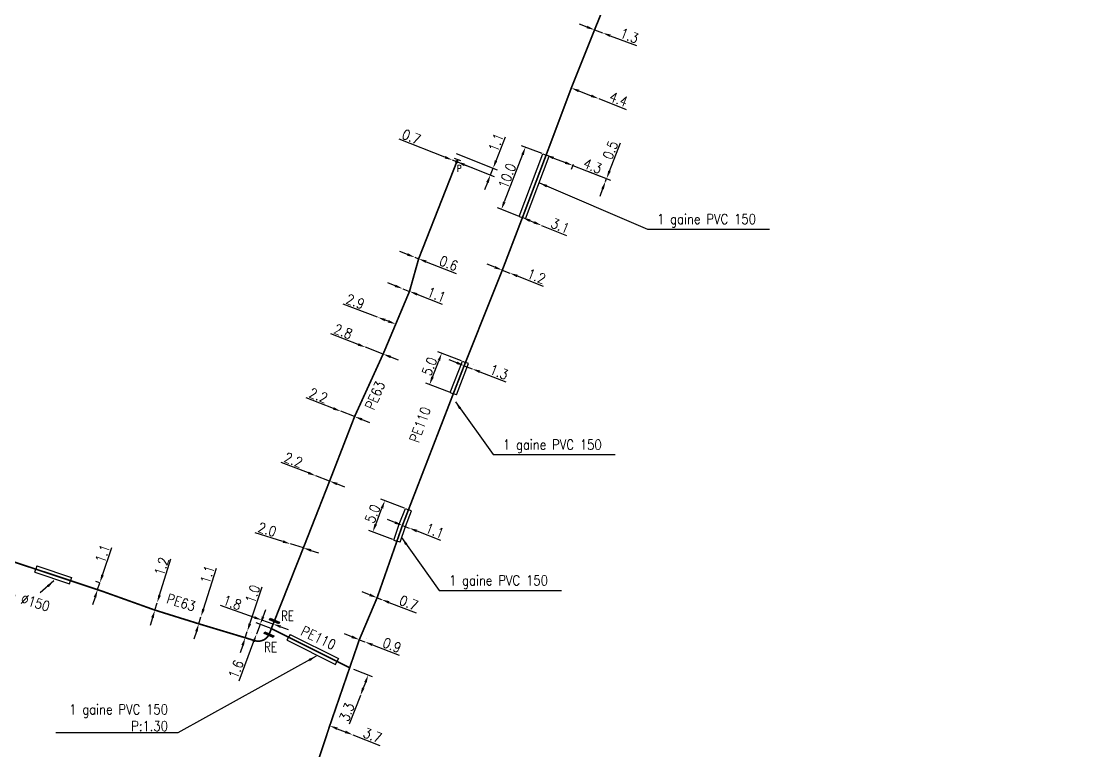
# Model space of a CAD drawing. Header units: millimetres. Extents: x 110000 to 110971, y 128118 to 129006.
# Drawn here: x 110313.5 to 110474.1, y 128290.7 to 128399.9 of the extents above; entities that cross this region are included whole.
import ezdxf
from ezdxf.enums import TextEntityAlignment as Align

# ---------------------------------------------------------------- set-up
doc = ezdxf.new("R2010")
doc.units = ezdxf.units.MM
doc.linetypes.add('L_100_PE', pattern=[14, 10, -1.5, 1, -1.5])
doc.layers.get('0').update_dxf_attribs({"linetype": 'CONTINUOUS'})
for name, color, linetype in [('L_140', 3, 'CONTINUOUS'), ('L_300', 7, 'CONTINUOUS'), ('L_340', 7, 'CONTINUOUS'), ('L_400', 7, 'CONTINUOUS')]:
    doc.layers.add(name, color=color, linetype=linetype)
doc.styles.add('G_ROMANS', font='ROMANS.SHX', dxfattribs={"width": 0.75})
doc.styles.get("Standard").update_dxf_attribs({"font": 'romans.shx', "width": 0.85})
doc.dimstyles.get("Standard").update_dxf_attribs({"dimtxt": 1.5, "dimasz": 1.2, "dimexe": 0.625, "dimexo": 0.625, "dimgap": 0.25, "dimtad": 1, "dimdec": 1, "dimzin": 0, "dimdsep": 46, "dimtxsty": 'Standard', "dimcen": -0.5, "dimadec": 0, "dimazin": 0, "dimtfac": 1, "dimtdec": 1, "dimtmove": 0, "dimatfit": 3, "dimfxl": 1, "dimtolj": 1, "dimtzin": 0, "dimarcsym": 0})

# ---------------------------------------------------------------- blocks, each defined once
blk = doc.blocks.new('*D217')
at = {"layer": 'L_140', "color": 0, "linetype": 'Continuous', "lineweight": -2, "transparency": 16777216}
for p, q in [((110347.69, 128309.69), (110349.55, 128315.23)), ((110347, 128307.6), (110347.31, 128308.55)), ((110347.59, 128307.4), (110347.59, 128307.4)), ((110347.91, 128308.35), (110347.91, 128308.35)), ((110346.62, 128306.46), (110346.24, 128305.32))]:
    blk.add_line(p, q, dxfattribs=at)
at = {"layer": 'L_140', "color": 0, "linetype": 'Continuous', "transparency": 16777216}
for points in [[(110347.5, 128309.75), (110347.88, 128309.62), (110347.31, 128308.55)], [(110346.43, 128306.52), (110346.81, 128306.4), (110347, 128307.6)]]:
    blk.add_solid(points, dxfattribs=at)
at = {"layer": 'L_140', "color": 0, "linetype": 'Continuous', "transparency": 16777216, "insert": (110348.12, 128314.13), "char_height": 1.5, "attachment_point": 5, "rotation": 71.5257}
blk.add_mtext('\\A1;1.0', dxfattribs=at)
blk = doc.blocks.new('*D218')
at = {"layer": 'L_140', "color": 0, "linetype": 'Continuous', "lineweight": -2, "transparency": 16777216}
for p, q in [((110340.74, 128311.87), (110342.68, 128318.03)), ((110340.05, 128309.68), (110340.38, 128310.73)), ((110339.69, 128308.53), (110339.33, 128307.39))]:
    blk.add_line(p, q, dxfattribs=at)
at = {"layer": 'L_140', "color": 0, "linetype": 'Continuous', "transparency": 16777216}
for points in [[(110340.55, 128311.93), (110340.93, 128311.81), (110340.38, 128310.73)], [(110339.5, 128308.59), (110339.88, 128308.47), (110340.05, 128309.68)]]:
    blk.add_solid(points, dxfattribs=at)
at = {"layer": 'L_140', "color": 0, "linetype": 'Continuous', "transparency": 16777216, "insert": (110341.33, 128317.07), "char_height": 1.5, "attachment_point": 5, "rotation": 72.5569}
blk.add_mtext('\\A1;1.1', dxfattribs=at)
blk = doc.blocks.new('*D219')
at = {"layer": 'L_140', "color": 0, "linetype": 'Continuous', "lineweight": -2, "transparency": 16777216}
for p, q in [((110334.18, 128313.97), (110335.89, 128319.39)), ((110333.48, 128311.73), (110333.82, 128312.83)), ((110333.12, 128310.58), (110332.76, 128309.44))]:
    blk.add_line(p, q, dxfattribs=at)
at = {"layer": 'L_140', "color": 0, "linetype": 'Continuous', "transparency": 16777216}
for points in [[(110333.99, 128314.03), (110334.37, 128313.91), (110333.82, 128312.83)], [(110332.93, 128310.64), (110333.31, 128310.52), (110333.48, 128311.73)]]:
    blk.add_solid(points, dxfattribs=at)
at = {"layer": 'L_140', "color": 0, "linetype": 'Continuous', "transparency": 16777216, "insert": (110334.48, 128318.27), "char_height": 1.5, "attachment_point": 5, "rotation": 72.5569}
blk.add_mtext('\\A1;1.2', dxfattribs=at)
blk = doc.blocks.new('*D220')
at = {"layer": 'L_140', "color": 0, "linetype": 'Continuous', "lineweight": -2, "transparency": 16777216}
for p, q in [((110325.63, 128316.97), (110327.03, 128321.12)), ((110325.26, 128315.83), (110324.66, 128316.03)), ((110324.9, 128314.79), (110325.25, 128315.83)), ((110324.52, 128313.65), (110324.13, 128312.52)), ((110324.91, 128314.79), (110324.31, 128314.99))]:
    blk.add_line(p, q, dxfattribs=at)
at = {"layer": 'L_140', "color": 0, "linetype": 'Continuous', "transparency": 16777216}
for points in [[(110325.44, 128317.03), (110325.82, 128316.91), (110325.25, 128315.83)], [(110324.33, 128313.72), (110324.71, 128313.59), (110324.9, 128314.79)]]:
    blk.add_solid(points, dxfattribs=at)
at = {"layer": 'L_140', "color": 0, "linetype": 'Continuous', "transparency": 16777216, "insert": (110325.66, 128320.19), "char_height": 1.5, "attachment_point": 5, "rotation": 71.3961}
blk.add_mtext('\\A1;1.1', dxfattribs=at)
blk = doc.blocks.new('*D320')
at = {"layer": 'L_140', "color": 0, "linetype": 'Continuous', "lineweight": -2, "transparency": 16777216}
for p, q in [((110360.76, 128293.97), (110361.97, 128293.5)), ((110363.09, 128293.06), (110367.16, 128291.46))]:
    blk.add_line(p, q, dxfattribs=at)
at = {"layer": 'L_140', "color": 0, "linetype": 'Continuous', "transparency": 16777216}
for points in [[(110360.84, 128294.16), (110360.69, 128293.79), (110359.65, 128294.41)], [(110362.05, 128293.69), (110361.9, 128293.31), (110363.09, 128293.06)]]:
    blk.add_solid(points, dxfattribs=at)
at = {"layer": 'L_140', "color": 0, "linetype": 'Continuous', "transparency": 16777216, "insert": (110366.05, 128292.97), "char_height": 1.5, "attachment_point": 5, "rotation": 338.5695}
blk.add_mtext('\\A1;3.7', dxfattribs=at)
blk = doc.blocks.new('*D321')
at = {"layer": 'L_140', "color": 0, "linetype": 'Continuous', "lineweight": -2, "transparency": 16777216}
for p, q in [((110349.67, 128310.71), (110350.09, 128311.83)), ((110350.9, 128308.96), (110348.66, 128309.81)), ((110349.24, 128309.59), (110348.69, 128308.13)), ((110348.26, 128307.01), (110346.03, 128301.11))]:
    blk.add_line(p, q, dxfattribs=at)
at = {"layer": 'L_140', "color": 0, "linetype": 'Continuous', "transparency": 16777216}
for points in [[(110349.48, 128310.78), (110349.85, 128310.64), (110349.24, 128309.59)], [(110348.08, 128307.08), (110348.45, 128306.94), (110348.69, 128308.13)]]:
    blk.add_solid(points, dxfattribs=at)
at = {"layer": 'L_140', "color": 0, "linetype": 'Continuous', "transparency": 16777216, "insert": (110345.62, 128302.86), "char_height": 1.5, "attachment_point": 5, "rotation": 69.2481}
blk.add_mtext('\\A1;1.6', dxfattribs=at)
blk = doc.blocks.new('*D322')
at = {"layer": 'L_140', "color": 0, "linetype": 'Continuous', "lineweight": -2, "transparency": 16777216}
for p, q in [((110348.35, 128310.63), (110343.32, 128312.41)), ((110349.69, 128310.83), (110349.69, 128310.83)), ((110351.18, 128309.64), (110349.49, 128310.24)), ((110351.39, 128310.23), (110351.39, 128310.23)), ((110352.32, 128309.24), (110353.45, 128308.84))]:
    blk.add_line(p, q, dxfattribs=at)
at = {"layer": 'L_140', "color": 0, "linetype": 'Continuous', "transparency": 16777216}
for points in [[(110348.42, 128310.82), (110348.29, 128310.45), (110349.49, 128310.24)], [(110352.38, 128309.43), (110352.25, 128309.05), (110351.18, 128309.64)]]:
    blk.add_solid(points, dxfattribs=at)
at = {"layer": 'L_140', "color": 0, "linetype": 'Continuous', "transparency": 16777216, "insert": (110345.06, 128312.85), "char_height": 1.5, "attachment_point": 5, "rotation": 340.6289}
blk.add_mtext('\\A1;1.8', dxfattribs=at)
blk = doc.blocks.new('*D323')
at = {"layer": 'L_140', "color": 0, "linetype": 'Continuous', "lineweight": -2, "transparency": 16777216}
for p, q in [((110352.65, 128322), (110348.48, 128323.31)), ((110355.7, 128321.04), (110353.79, 128321.64)), ((110353.6, 128321.05), (110353.6, 128321.05)), ((110355.51, 128320.45), (110355.51, 128320.45)), ((110356.84, 128320.68), (110357.99, 128320.32))]:
    blk.add_line(p, q, dxfattribs=at)
at = {"layer": 'L_140', "color": 0, "linetype": 'Continuous', "transparency": 16777216}
for points in [[(110352.71, 128322.19), (110352.59, 128321.81), (110353.79, 128321.64)], [(110356.9, 128320.87), (110356.78, 128320.49), (110355.7, 128321.04)]]:
    blk.add_solid(points, dxfattribs=at)
at = {"layer": 'L_140', "color": 0, "linetype": 'Continuous', "transparency": 16777216, "insert": (110350.29, 128323.79), "char_height": 1.5, "attachment_point": 5, "rotation": 342.5566}
blk.add_mtext('\\A1;2.0', dxfattribs=at)
blk = doc.blocks.new('*D324')
at = {"layer": 'L_140', "color": 0, "linetype": 'Continuous', "lineweight": -2, "transparency": 16777216}
for p, q in [((110362.97, 128307.73), (110361.85, 128308.17)), ((110364.08, 128307.3), (110364.92, 128306.97)), ((110364.31, 128307.88), (110364.31, 128307.88)), ((110365.15, 128307.55), (110365.15, 128307.55)), ((110366.04, 128306.53), (110370.06, 128304.97))]:
    blk.add_line(p, q, dxfattribs=at)
at = {"layer": 'L_140', "color": 0, "linetype": 'Continuous', "transparency": 16777216}
for points in [[(110363.04, 128307.92), (110362.89, 128307.54), (110364.08, 128307.3)], [(110366.11, 128306.72), (110365.97, 128306.35), (110364.92, 128306.97)]]:
    blk.add_solid(points, dxfattribs=at)
at = {"layer": 'L_140', "color": 0, "linetype": 'Continuous', "transparency": 16777216, "insert": (110368.97, 128306.47), "char_height": 1.5, "attachment_point": 5, "rotation": 338.7367}
blk.add_mtext('\\A1;0.9', dxfattribs=at)
blk = doc.blocks.new('*D325')
at = {"layer": 'L_140', "color": 0, "linetype": 'Continuous', "lineweight": -2, "transparency": 16777216}
for p, q in [((110365.62, 128314.01), (110364.51, 128314.45)), ((110366.74, 128313.58), (110367.39, 128313.32)), ((110368.51, 128312.89), (110372.59, 128311.3))]:
    blk.add_line(p, q, dxfattribs=at)
at = {"layer": 'L_140', "color": 0, "linetype": 'Continuous', "transparency": 16777216}
for points in [[(110365.7, 128314.2), (110365.55, 128313.82), (110366.74, 128313.58)], [(110368.58, 128313.07), (110368.44, 128312.7), (110367.39, 128313.32)]]:
    blk.add_solid(points, dxfattribs=at)
at = {"layer": 'L_140', "color": 0, "linetype": 'Continuous', "transparency": 16777216, "insert": (110371.47, 128312.81), "char_height": 1.5, "attachment_point": 5, "rotation": 338.7367}
blk.add_mtext('\\A1;0.7', dxfattribs=at)
blk = doc.blocks.new('*D326')
at = {"layer": 'L_140', "color": 0, "linetype": 'Continuous', "lineweight": -2, "transparency": 16777216}
for p, q in [((110356.46, 128332.28), (110352.38, 128333.85)), ((110359.63, 128331.05), (110357.58, 128331.84)), ((110360.75, 128330.62), (110361.87, 128330.18))]:
    blk.add_line(p, q, dxfattribs=at)
at = {"layer": 'L_140', "color": 0, "linetype": 'Continuous', "transparency": 16777216}
for points in [[(110356.53, 128332.46), (110356.39, 128332.09), (110357.58, 128331.84)], [(110360.82, 128330.8), (110360.68, 128330.43), (110359.63, 128331.05)]]:
    blk.add_solid(points, dxfattribs=at)
at = {"layer": 'L_140', "color": 0, "linetype": 'Continuous', "transparency": 16777216, "insert": (110354.22, 128334.21), "char_height": 1.5, "attachment_point": 5, "rotation": 338.8469}
blk.add_mtext('\\A1;2.2', dxfattribs=at)
blk = doc.blocks.new('*D327')
at = {"layer": 'L_140', "color": 0, "linetype": 'Continuous', "lineweight": -2, "transparency": 16777216}
for p, q in [((110360.2, 128341.94), (110356.12, 128343.51)), ((110363.37, 128340.71), (110361.32, 128341.5)), ((110364.49, 128340.28), (110365.61, 128339.84))]:
    blk.add_line(p, q, dxfattribs=at)
at = {"layer": 'L_140', "color": 0, "linetype": 'Continuous', "transparency": 16777216}
for points in [[(110360.27, 128342.12), (110360.13, 128341.75), (110361.32, 128341.5)], [(110364.56, 128340.46), (110364.42, 128340.09), (110363.37, 128340.71)]]:
    blk.add_solid(points, dxfattribs=at)
at = {"layer": 'L_140', "color": 0, "linetype": 'Continuous', "transparency": 16777216, "insert": (110357.96, 128343.87), "char_height": 1.5, "attachment_point": 5, "rotation": 338.8469}
blk.add_mtext('\\A1;2.2', dxfattribs=at)
blk = doc.blocks.new('*D328')
at = {"layer": 'L_140', "color": 0, "linetype": 'Continuous', "lineweight": -2, "transparency": 16777216}
for p, q in [((110363.9, 128351.52), (110359.83, 128353.1)), ((110367.64, 128350.07), (110365.02, 128351.09)), ((110365.25, 128351.67), (110365.25, 128351.67)), ((110367.86, 128350.66), (110367.86, 128350.66)), ((110368.75, 128349.64), (110369.87, 128349.21))]:
    blk.add_line(p, q, dxfattribs=at)
at = {"layer": 'L_140', "color": 0, "linetype": 'Continuous', "transparency": 16777216}
for points in [[(110363.98, 128351.7), (110363.83, 128351.33), (110365.02, 128351.09)], [(110368.83, 128349.83), (110368.68, 128349.46), (110367.64, 128350.07)]]:
    blk.add_solid(points, dxfattribs=at)
at = {"layer": 'L_140', "color": 0, "linetype": 'Continuous', "transparency": 16777216, "insert": (110361.67, 128353.46), "char_height": 1.5, "attachment_point": 5, "rotation": 338.8469}
blk.add_mtext('\\A1;2.8', dxfattribs=at)
blk = doc.blocks.new('*D329')
at = {"layer": 'L_140', "color": 0, "linetype": 'Continuous', "lineweight": -2, "transparency": 16777216}
for p, q in [((110366.82, 128355.59), (110361.67, 128357.55)), ((110368.41, 128354.99), (110367.94, 128355.17))]:
    blk.add_line(p, q, dxfattribs=at)
at = {"layer": 'L_140', "color": 0, "linetype": 'Continuous', "transparency": 16777216}
for points in [[(110368.01, 128355.35), (110367.87, 128354.98), (110366.82, 128355.59)], [(110368.48, 128355.17), (110368.33, 128354.8), (110369.53, 128354.56)]]:
    blk.add_solid(points, dxfattribs=at)
at = {"layer": 'L_140', "color": 0, "linetype": 'Continuous', "transparency": 16777216, "insert": (110363.48, 128357.94), "char_height": 1.5, "attachment_point": 5, "rotation": 339.1518}
blk.add_mtext('\\A1;2.9', dxfattribs=at)
blk = doc.blocks.new('*D330')
at = {"layer": 'L_140', "color": 0, "linetype": 'Continuous', "lineweight": -2, "transparency": 16777216}
for p, q in [((110369.45, 128360.3), (110368.33, 128360.73)), ((110370.57, 128359.86), (110371.59, 128359.46)), ((110372.71, 128359.02), (110376.49, 128357.55))]:
    blk.add_line(p, q, dxfattribs=at)
at = {"layer": 'L_140', "color": 0, "linetype": 'Continuous', "transparency": 16777216}
for points in [[(110369.52, 128360.48), (110369.38, 128360.11), (110370.57, 128359.86)], [(110372.78, 128359.21), (110372.64, 128358.84), (110371.59, 128359.46)]]:
    blk.add_solid(points, dxfattribs=at)
at = {"layer": 'L_140', "color": 0, "linetype": 'Continuous', "transparency": 16777216, "insert": (110375.63, 128358.96), "char_height": 1.5, "attachment_point": 5, "rotation": 338.6678}
blk.add_mtext('\\A1;1.1', dxfattribs=at)
blk = doc.blocks.new('*D331')
at = {"layer": 'L_140', "color": 0, "linetype": 'Continuous', "lineweight": -2, "transparency": 16777216}
for p, q in [((110371.28, 128364.99), (110370.16, 128365.43)), ((110372.4, 128364.56), (110372.96, 128364.34)), ((110374.07, 128363.9), (110378.57, 128362.15))]:
    blk.add_line(p, q, dxfattribs=at)
at = {"layer": 'L_140', "color": 0, "linetype": 'Continuous', "transparency": 16777216}
for points in [[(110371.35, 128365.18), (110371.21, 128364.81), (110372.4, 128364.56)], [(110374.15, 128364.09), (110374, 128363.72), (110372.96, 128364.34)]]:
    blk.add_solid(points, dxfattribs=at)
at = {"layer": 'L_140', "color": 0, "linetype": 'Continuous', "transparency": 16777216, "insert": (110377.46, 128363.66), "char_height": 1.5, "attachment_point": 5, "rotation": 338.6678}
blk.add_mtext('\\A1;0.6', dxfattribs=at)
blk = doc.blocks.new('*D332')
at = {"layer": 'L_300', "color": 0, "linetype": 'Continuous', "lineweight": -2, "transparency": 16777216}
for p, q in [((110376.9, 128379.56), (110370.03, 128382.24)), ((110378.67, 128378.87), (110378.02, 128379.12)), ((110379.79, 128378.43), (110380.91, 128377.99))]:
    blk.add_line(p, q, dxfattribs=at)
at = {"layer": 'L_300', "color": 0, "linetype": 'Continuous', "transparency": 16777216}
for points in [[(110376.98, 128379.74), (110376.83, 128379.37), (110378.02, 128379.12)], [(110379.86, 128378.62), (110379.72, 128378.24), (110378.67, 128378.87)]]:
    blk.add_solid(points, dxfattribs=at)
at = {"layer": 'L_300', "color": 0, "linetype": 'Continuous', "transparency": 16777216, "insert": (110371.87, 128382.6), "char_height": 1.5, "attachment_point": 5, "rotation": 338.6664}
blk.add_mtext('\\A1;0.7', dxfattribs=at)
blk = doc.blocks.new('*D333')
at = {"layer": 'L_300', "color": 0, "linetype": 'Continuous', "lineweight": -2, "transparency": 16777216}
for p, q in [((110384.55, 128379.03), (110385.96, 128382.6)), ((110378.56, 128380.11), (110384.69, 128377.68)), ((110378.61, 128378.91), (110384.28, 128376.66)), ((110383.7, 128376.89), (110384.11, 128377.91)), ((110383.26, 128375.77), (110382.82, 128374.66))]:
    blk.add_line(p, q, dxfattribs=at)
at = {"layer": 'L_300', "color": 0, "linetype": 'Continuous', "transparency": 16777216}
for points in [[(110384.36, 128379.1), (110384.73, 128378.95), (110384.11, 128377.91)], [(110383.07, 128375.85), (110383.45, 128375.7), (110383.7, 128376.89)]]:
    blk.add_solid(points, dxfattribs=at)
at = {"layer": 'L_300', "color": 0, "linetype": 'Continuous', "transparency": 16777216, "insert": (110384.55, 128381.75), "char_height": 1.5, "attachment_point": 5, "rotation": 68.4145}
blk.add_mtext('\\A1;1.1', dxfattribs=at)
blk = doc.blocks.new('L_340_07')
at = {"color": 0, "linetype": 'Continuous', "const_width": 0.25, "flags": 128}
blk.add_lwpolyline([(0, 0), (0.35, 0)], dxfattribs=at)
at = {"color": 0, "linetype": 'Continuous', "flags": 128}
blk.add_lwpolyline([(0.35, -0.5), (0.35, 0.5)], dxfattribs=at)
at = {"color": 0, "linetype": 'Continuous', "width": 0.75, "flags": 3}
for tag, p in [('DEF_LEG', (0.72, -3.47)), ('DEF_COUP', (0.72, -5.97)), ('DEF_TYPE', (0.72, -8.47))]:
    blk.add_attdef(tag, text='', height=1.2, dxfattribs=at).set_placement(p, align=Align.MIDDLE)
blk = doc.blocks.new('*D334')
at = {"layer": 'L_140', "color": 0, "linetype": 'Continuous', "lineweight": -2, "transparency": 16777216}
for p, q in [((110363.22, 128302.87), (110366.01, 128301.8)), ((110364.99, 128300.9), (110364.67, 128300.05)), ((110364.24, 128298.93), (110362.58, 128294.63))]:
    blk.add_line(p, q, dxfattribs=at)
at = {"layer": 'L_140', "color": 0, "linetype": 'Continuous', "transparency": 16777216}
for points in [[(110364.81, 128300.97), (110365.18, 128300.83), (110365.42, 128302.02)], [(110364.48, 128300.13), (110364.85, 128299.98), (110364.24, 128298.93)]]:
    blk.add_solid(points, dxfattribs=at)
at = {"layer": 'L_140', "color": 0, "linetype": 'Continuous', "transparency": 16777216, "insert": (110362.22, 128296.47), "char_height": 1.5, "attachment_point": 5, "rotation": 68.9731}
blk.add_mtext('\\A1;3.3', dxfattribs=at)
blk = doc.blocks.new('L_340_21')
at = {"linetype": 'Continuous'}
blk.add_hatch(color=0, dxfattribs=at).paths.add_polyline_path([(0.125, 0.75), (-0.125, 0.75), (-0.125, -0.75), (0.125, -0.75)])
at = {"color": 0, "linetype": 'Continuous'}
blk.add_lwpolyline([(-0.125, 0.75), (0.125, 0.75), (0.125, -0.75), (-0.125, -0.75)], close=True, dxfattribs=at)
at = {"color": 0, "linetype": 'Continuous', "width": 0.75}
for tag, height, flags, p in [('RE', 1, 8, (0, 2)), ('DEF_LEG', 1.2, 3, (0, -5)), ('DEF_COUP', 1.2, 3, (0, -7.5)), ('DEF_TYPE', 1.2, 3, (0, -10))]:
    blk.add_attdef(tag, text='', height=height, dxfattribs=dict(at, flags=flags)).set_placement(p, align=Align.MIDDLE)
blk = doc.blocks.new('*D335')
at = {"layer": 'L_140', "color": 0, "linetype": 'Continuous', "lineweight": -2, "transparency": 16777216}
for p, q in [((110369.41, 128324.85), (110368.29, 128325.28)), ((110370.53, 128324.41), (110371.56, 128324.02)), ((110372.67, 128323.58), (110376.24, 128322.19))]:
    blk.add_line(p, q, dxfattribs=at)
at = {"layer": 'L_140', "color": 0, "linetype": 'Continuous', "transparency": 16777216}
for points in [[(110369.48, 128325.04), (110369.34, 128324.66), (110370.53, 128324.41)], [(110372.75, 128323.77), (110372.6, 128323.39), (110371.56, 128324.02)]]:
    blk.add_solid(points, dxfattribs=at)
at = {"layer": 'L_140', "color": 0, "linetype": 'Continuous', "transparency": 16777216, "insert": (110375.38, 128323.6), "char_height": 1.5, "attachment_point": 5, "rotation": 338.7367}
blk.add_mtext('\\A1;1.1', dxfattribs=at)
blk = doc.blocks.new('*D336')
at = {"layer": 'L_140', "color": 0, "linetype": 'Continuous', "lineweight": -2, "transparency": 16777216}
for p, q in [((110378.66, 128348.77), (110377.54, 128349.21)), ((110380, 128348.92), (110380, 128348.92)), ((110379.77, 128348.33), (110380.98, 128347.86)), ((110381.21, 128348.44), (110381.21, 128348.44)), ((110382.1, 128347.43), (110386.01, 128345.9))]:
    blk.add_line(p, q, dxfattribs=at)
at = {"layer": 'L_140', "color": 0, "linetype": 'Continuous', "transparency": 16777216}
for points in [[(110378.73, 128348.96), (110378.58, 128348.58), (110379.77, 128348.33)], [(110382.18, 128347.61), (110382.03, 128347.24), (110380.98, 128347.86)]]:
    blk.add_solid(points, dxfattribs=at)
at = {"layer": 'L_140', "color": 0, "linetype": 'Continuous', "transparency": 16777216, "insert": (110384.98, 128347.38), "char_height": 1.5, "attachment_point": 5, "rotation": 338.6947}
blk.add_mtext('\\A1;1.3', dxfattribs=at)
blk = doc.blocks.new('*D337')
at = {"layer": 'L_140', "color": 0, "linetype": 'Continuous', "lineweight": -2, "transparency": 16777216}
for p, q in [((110384.36, 128363.07), (110383.24, 128363.51)), ((110385.48, 128362.64), (110386.6, 128362.2)), ((110387.71, 128361.77), (110391.62, 128360.24))]:
    blk.add_line(p, q, dxfattribs=at)
at = {"layer": 'L_140', "color": 0, "linetype": 'Continuous', "transparency": 16777216}
for points in [[(110384.43, 128363.26), (110384.29, 128362.89), (110385.48, 128362.64)], [(110387.79, 128361.95), (110387.64, 128361.58), (110386.6, 128362.2)]]:
    blk.add_solid(points, dxfattribs=at)
at = {"layer": 'L_140', "color": 0, "linetype": 'Continuous', "transparency": 16777216, "insert": (110390.59, 128361.72), "char_height": 1.5, "attachment_point": 5, "rotation": 338.6947}
blk.add_mtext('\\A1;1.2', dxfattribs=at)
blk = doc.blocks.new('*D338')
at = {"layer": 'L_400', "color": 0, "linetype": 'Continuous', "lineweight": -2, "transparency": 16777216}
for p, q in [((110389.6, 128370.05), (110390.25, 128369.79)), ((110391.36, 128369.34), (110395.07, 128367.82))]:
    blk.add_line(p, q, dxfattribs=at)
at = {"layer": 'L_400', "color": 0, "linetype": 'Continuous', "transparency": 16777216}
for points in [[(110389.68, 128370.24), (110389.53, 128369.87), (110388.49, 128370.51)], [(110390.32, 128369.98), (110390.17, 128369.61), (110391.36, 128369.34)]]:
    blk.add_solid(points, dxfattribs=at)
at = {"layer": 'L_400', "color": 0, "linetype": 'Continuous', "transparency": 16777216, "insert": (110394.15, 128369.28), "char_height": 1.5, "attachment_point": 5, "rotation": 337.804}
blk.add_mtext('\\A1;3.1', dxfattribs=at)
blk = doc.blocks.new('*D339')
at = {"layer": 'L_400', "color": 0, "linetype": 'Continuous', "lineweight": -2, "transparency": 16777216}
for p, q in [((110393.15, 128379.43), (110394.92, 128378.75)), ((110396.09, 128378.46), (110395.81, 128377.73)), ((110396.04, 128378.31), (110400.11, 128376.73))]:
    blk.add_line(p, q, dxfattribs=at)
at = {"layer": 'L_400', "color": 0, "linetype": 'Continuous', "transparency": 16777216}
for points in [[(110393.22, 128379.62), (110393.07, 128379.25), (110392.03, 128379.87)], [(110394.99, 128378.93), (110394.85, 128378.56), (110396.04, 128378.31)]]:
    blk.add_solid(points, dxfattribs=at)
at = {"layer": 'L_400', "color": 0, "linetype": 'Continuous', "transparency": 16777216, "insert": (110399, 128378.24), "char_height": 1.5, "attachment_point": 5, "rotation": 338.8311}
blk.add_mtext('\\A1;4.3', dxfattribs=at)
blk = doc.blocks.new('*D340')
at = {"layer": 'L_140', "color": 0, "linetype": 'Continuous', "lineweight": -2, "transparency": 16777216}
for p, q in [((110395.58, 128389.32), (110395.58, 128389.32)), ((110396.93, 128389.47), (110398.79, 128388.75)), ((110399.91, 128388.32), (110404.04, 128386.72))]:
    blk.add_line(p, q, dxfattribs=at)
at = {"layer": 'L_140', "color": 0, "linetype": 'Continuous', "transparency": 16777216}
for points in [[(110397, 128389.66), (110396.85, 128389.29), (110395.81, 128389.91)], [(110398.86, 128388.94), (110398.72, 128388.56), (110399.91, 128388.32)]]:
    blk.add_solid(points, dxfattribs=at)
at = {"layer": 'L_140', "color": 0, "linetype": 'Continuous', "transparency": 16777216, "insert": (110402.9, 128388.23), "char_height": 1.5, "attachment_point": 5, "rotation": 338.8311}
blk.add_mtext('\\A1;4.4', dxfattribs=at)
blk = doc.blocks.new('*D341')
at = {"layer": 'L_400', "color": 0, "linetype": 'Continuous', "lineweight": -2, "transparency": 16777216}
for p, q in [((110401.52, 128377.48), (110403.17, 128381.72)), ((110398.39, 128377.4), (110401.67, 128376.13)), ((110400.92, 128375.92), (110401.09, 128376.36)), ((110400.49, 128374.8), (110400.06, 128373.69))]:
    blk.add_line(p, q, dxfattribs=at)
at = {"layer": 'L_400', "color": 0, "linetype": 'Continuous', "transparency": 16777216}
for points in [[(110401.34, 128377.55), (110401.71, 128377.4), (110401.09, 128376.36)], [(110400.3, 128374.88), (110400.68, 128374.73), (110400.92, 128375.92)]]:
    blk.add_solid(points, dxfattribs=at)
at = {"layer": 'L_400', "color": 0, "linetype": 'Continuous', "transparency": 16777216, "insert": (110401.66, 128380.61), "char_height": 1.5, "attachment_point": 5, "rotation": 68.8313}
blk.add_mtext('\\A1;0.5', dxfattribs=at)
blk = doc.blocks.new('*D342')
at = {"layer": 'L_400', "color": 0, "linetype": 'Continuous', "lineweight": -2, "transparency": 16777216}
for p, q in [((110379.39, 128349.05), (110375.82, 128350.42)), ((110375.03, 128346.62), (110375.97, 128349.08)), ((110377.57, 128344.36), (110374.01, 128345.73))]:
    blk.add_line(p, q, dxfattribs=at)
at = {"layer": 'L_400', "color": 0, "linetype": 'Continuous', "transparency": 16777216}
for points in [[(110375.79, 128349.15), (110376.16, 128349.01), (110376.41, 128350.2)], [(110374.84, 128346.7), (110375.22, 128346.55), (110374.6, 128345.5)]]:
    blk.add_solid(points, dxfattribs=at)
at = {"layer": 'L_400', "color": 0, "linetype": 'Continuous', "transparency": 16777216, "insert": (110374.57, 128348.23), "char_height": 1.5, "attachment_point": 5, "rotation": 68.9289}
blk.add_mtext('\\A1;5.0', dxfattribs=at)
blk = doc.blocks.new('*D343')
at = {"layer": 'L_400', "color": 0, "linetype": 'Continuous', "lineweight": -2, "transparency": 16777216}
for p, q in [((110370.85, 128326.98), (110367.31, 128328.35)), ((110366.53, 128324.57), (110367.47, 128327)), ((110369.12, 128322.28), (110365.51, 128323.67))]:
    blk.add_line(p, q, dxfattribs=at)
at = {"layer": 'L_400', "color": 0, "linetype": 'Continuous', "transparency": 16777216}
for points in [[(110367.28, 128327.07), (110367.65, 128326.93), (110367.9, 128328.12)], [(110366.34, 128324.64), (110366.71, 128324.5), (110366.1, 128323.45)]]:
    blk.add_solid(points, dxfattribs=at)
at = {"layer": 'L_400', "color": 0, "linetype": 'Continuous', "transparency": 16777216, "insert": (110366.07, 128326.16), "char_height": 1.5, "attachment_point": 5, "rotation": 68.9289}
blk.add_mtext('\\A1;5.0', dxfattribs=at)
blk = doc.blocks.new('*D344')
at = {"layer": 'L_400', "color": 0, "linetype": 'Continuous', "lineweight": -2, "transparency": 16777216}
for p, q in [((110391.44, 128380.09), (110388.37, 128381.28)), ((110388.52, 128379.94), (110385.77, 128372.85)), ((110387.91, 128370.73), (110384.76, 128371.95))]:
    blk.add_line(p, q, dxfattribs=at)
at = {"layer": 'L_400', "color": 0, "linetype": 'Continuous', "transparency": 16777216}
for points in [[(110388.33, 128380.01), (110388.7, 128379.87), (110388.95, 128381.06)], [(110385.59, 128372.92), (110385.96, 128372.77), (110385.34, 128371.73)]]:
    blk.add_solid(points, dxfattribs=at)
at = {"layer": 'L_400', "color": 0, "linetype": 'Continuous', "transparency": 16777216, "insert": (110386.21, 128376.75), "char_height": 1.5, "attachment_point": 5, "rotation": 68.8517}
blk.add_mtext('\\A1;10.0', dxfattribs=at)
blk = doc.blocks.new('*D345')
at = {"layer": 'L_140', "color": 0, "linetype": 'Continuous', "lineweight": -2, "transparency": 16777216}
for p, q in [((110398.16, 128399.04), (110397.04, 128399.46)), ((110399.29, 128398.62), (110400.5, 128398.17)), ((110401.63, 128397.75), (110405.55, 128396.28))]:
    blk.add_line(p, q, dxfattribs=at)
at = {"layer": 'L_140', "color": 0, "linetype": 'Continuous', "transparency": 16777216}
for points in [[(110398.23, 128399.23), (110398.09, 128398.86), (110399.29, 128398.62)], [(110401.7, 128397.93), (110401.56, 128397.56), (110400.5, 128398.17)]]:
    blk.add_solid(points, dxfattribs=at)
at = {"layer": 'L_140', "color": 0, "linetype": 'Continuous', "transparency": 16777216, "insert": (110404.5, 128397.74), "char_height": 1.5, "attachment_point": 5, "rotation": 339.4886}
blk.add_mtext('\\A1;1.3', dxfattribs=at)
blk = doc.blocks.new('L_300_12')
at = {"color": 0, "linetype": 'Continuous', "const_width": 0.248, "flags": 128}
blk.add_lwpolyline([(-0.13, 0, 1), (0.13, 0, 1)], format="xyb", close=True, dxfattribs=at)
at = {"linetype": 'Continuous', "style": 'G_ROMANS', "width": 0.75}
blk.add_attdef('P', text='', height=1, dxfattribs=at).set_placement((0, 1.33), align=Align.MIDDLE_CENTER)
at = {"color": 0, "linetype": 'Continuous', "width": 0.75, "flags": 3}
for tag, p in [('DEF_LEG', (0, -5)), ('DEF_COUP', (0, -7.5)), ('DEF_TYPE', (0, -10))]:
    blk.add_attdef(tag, text='', height=1.2, dxfattribs=at).set_placement(p, align=Align.MIDDLE)

msp = doc.modelspace()

# ---------------------------------------------------------------- linework, layer by layer
at = {"layer": 'L_140', "linetype": 'L_100_PE', "flags": 128}
msp.add_lwpolyline([(110360.08, 128153.81, 0.25, 0.25, 0), (110350.27, 128181.95, 0.25, 0.25, 0), (110344.89, 128196.89, 0.25, 0.25, 0), (110342.08, 128207.48, 0.25, 0.25, 0), (110340.84, 128214.03, 0.25, 0.25, 0), (110341.91, 128215.07, 0.25, 0.25, 0), (110342.8, 128221.34, 0.25, 0.25, 0), (110342.03, 128222.38, 0.25, 0.25, 0), (110341.4, 128226.47, 0.25, 0.25, 0), (110342.98, 128239.52, 0.25, 0.25, 0), (110344.17, 128246.56, 0.25, 0.25, 0), (110344.6, 128248.03, 0.25, 0.25, 0), (110345.48, 128249.02, 0.25, 0.25, 0), (110346.08, 128251.11, 0.25, 0.25, 0), (110346.86, 128255.09, 0.25, 0.25, 0), (110349.26, 128262.74, 0.25, 0.25, 0), (110350.71, 128266.05, 0.25, 0.25, 0), (110350.71, 128266.05, 0.25, 0.25, 0), (110350.71, 128266.05, 0.25, 0.25, 0), (110357.98, 128289.35, 0.25, 0.25, 0), (110359.65, 128294.41, 0.25, 0.25, 0), (110364.08, 128307.3, 0.25, 0.25, 0), (110366.74, 128313.58, 0.25, 0.25, 0), (110370.53, 128324.41, 0.25, 0.25, 0), (110379.77, 128348.33, 0.25, 0.25, 0), (110385.48, 128362.64, 0.25, 0.25, 0), (110388.63, 128370.87, 0.25, 0.25, 0), (110392.53, 128381.17, 0.25, 0.25, 0), (110395.81, 128389.91, 0.25, 0.25, 0), (110399.29, 128398.62, 0.25, 0.25, 0), (110402.25, 128405.96, 0.25, 0.25, 0), (110403.78, 128410.01, 0.25, 0.25, 0), (110410.47, 128425.2, 0.25, 0.25, 0), (110416.76, 128440.78, 0.25, 0.25, 0), (110422.07, 128455.46, 0.25, 0.25, 0), (110428.09, 128471.18, 0.25, 0.25, 0), (110430.48, 128477.71, 0.25, 0.25, 0), (110434.53, 128488.62, 0.25, 0.25, 0), (110437.68, 128495.74, 0.25, 0.25, 0), (110441.98, 128507.11, 0.25, 0.25, 0), (110446.57, 128519.22, 0.25, 0.25, 0), (110450.38, 128528.71, 0.25, 0.25, 0), (110455.01, 128541.4, 0.25, 0.25, 0), (110464.1, 128564.89, 0.25, 0.25, 0), (110467.08, 128573.11, 0.25, 0.25, 0), (110470.51, 128580.53, 0.25, 0.25, 0), (110476.6, 128597.77, 0.25, 0.25, 0), (110476.83, 128598.5, 0.25, 0.25, 0), (110477.87, 128598.24, 0.25, 0.25, 0), (110479, 128601.22, 0.25, 0.25, 0), (110481.59, 128609.29, 0.25, 0.25, 0), (110485.54, 128617.38, 0.25, 0.25, 0), (110489.17, 128624.47, 0.25, 0.25, 0), (110492.31, 128631.16, 0.25, 0.25, 0), (110495.69, 128638.14, 0.25, 0.25, 0), (110498.86, 128644.4, 0.25, 0.25, 0), (110501.63, 128649.69, 0.25, 0.25, 0), (110509.79, 128662.42, 0.25, 0.25, 0), (110511.96, 128665.72, 0.25, 0.25, 0), (110515.37, 128670.23, 0.25, 0.25, 0), (110517.5, 128673.52, 0.25, 0.25, 0), (110519.11, 128675.26, 0.25, 0.25, 0), (110525.31, 128681.87, 0.25, 0.25, 0), (110526.53, 128683.25, 0.25, 0.25, 0), (110525.78, 128683.91, 0.25, 0.25, 0), (110527.14, 128685.44, 0.25, 0.25, 0), (110559.55, 128721.37, 0.25, 0.25, 0), (110559.66, 128721.49, 0.25, 0.25, 0), (110564.52, 128726.94, 0.25, 0.25, 0), (110565.25, 128727.75, 0.25, 0.25, 0), (110571.74, 128735.27, 0.25, 0.25, 0), (110574.39, 128738.35, 0.25, 0.25, 0), (110576, 128740.13, 0.25, 0.25, 0), (110583.41, 128748.3, 0.25, 0.25, 0), (110595.55, 128762.28, 0.25, 0.25, 0), (110602.63, 128770.3, 0.25, 0.25, 0), (110603.2, 128770.97, 0.25, 0.25, 0), (110609.73, 128778.55, 0.25, 0.25, 0), (110613.04, 128782.33, 0.25, 0.25, 0), (110625.78, 128796.44, 0.25, 0.25, 0), (110640.33, 128812.93, 0.25, 0.25, 0), (110646.41, 128819.76, 0.25, 0.25, 0), (110654.31, 128829.13, 0.25, 0.25, 0), (110666.36, 128841.87, 0.25, 0.25, 0), (110674.11, 128849.9, 0.25, 0.25, 0), (110686.74, 128861.91, 0.25, 0.25, 0), (110692.3, 128867.07, 0.25, 0.25, 0), (110700.28, 128874.59, 0.25, 0.25, 0), (110707.41, 128880.7, 0.25, 0.25, 0), (110714.88, 128888, 0.25, 0.25, 0), (110720.78, 128893.4, 0.25, 0.25, 0), (110726.57, 128898.24, 0.25, 0.25, 0), (110743.16, 128913.33, 0.25, 0.25, 0), (110766.78, 128934.72, 0.25, 0.25, 0), (110776.14, 128943.52, 0.25, 0.25, 0), (110783.96, 128950.69, 0.25, 0.25, 0), (110789.54, 128955.68, 0.25, 0.25, 0), (110792.81, 128958.69, 0.25, 0.25, 0), (110796.28, 128961.95, 0.25, 0.25, 0), (110832.26, 128993.05, 0.25, 0.25, 0), (110841.17, 129000, 0, 0, 0)], format="xyseb", dxfattribs=at)
at = {"layer": 'L_140', "linetype": 'L_100_PE', "const_width": 0.25, "flags": 128}
for points in [[(110355.7, 128321.04), (110359.63, 128331.05), (110363.37, 128340.71), (110367.64, 128350.07), (110369.53, 128354.56), (110371.59, 128359.46), (110372.96, 128364.34), (110378.25, 128377.8), (110378.67, 128378.87)], [(110362.64, 128303.09), (110350.9, 128308.96)]]:
    msp.add_lwpolyline(points, dxfattribs=at)
at = {"layer": 'L_140', "linetype": 'L_100_PE'}
msp.add_lwpolyline([(110306.57, 128320.88, 0.25, 0.25, 0), (110325.5, 128314.59, 0.25, 0.25, 0), (110333.48, 128311.73, 0.25, 0.25, 0), (110340.05, 128309.68, 0.25, 0.25, 0), (110347.43, 128307.46, 0.25, 0.25, 0), (110348.41, 128307.16, 0.25, 0.25, 0.365282), (110350.56, 128308.06, 0.25, 0.25, 0), (110351.18, 128309.64, 0.25, 0.25, 0), (110355.7, 128321.04, 0, 0, 0)], format="xyseb", dxfattribs=at)
at = {"layer": 'L_400', "color": 7, "linetype": 'CONTINUOUS'}
for p, q in [((110388.02, 128370.69), (110391.57, 128380.04)), ((110388.96, 128370.33), (110392.51, 128379.69)), ((110391.57, 128380.04), (110392.04, 128379.86)), ((110392.51, 128379.69), (110392.04, 128379.86)), ((110388.02, 128370.69), (110388.49, 128370.51)), ((110388.96, 128370.33), (110388.49, 128370.51)), ((110377.69, 128344.31), (110379.5, 128349)), ((110379.5, 128349), (110379.97, 128348.82)), ((110380.44, 128348.64), (110379.97, 128348.82)), ((110378.62, 128343.95), (110380.44, 128348.64)), ((110377.69, 128344.31), (110378.16, 128344.13)), ((110378.62, 128343.95), (110378.16, 128344.13)), ((110370.06, 128324.59), (110370.97, 128326.94)), ((110370.97, 128326.94), (110371.44, 128326.76)), ((110371, 128324.24), (110371.9, 128326.58)), ((110371.9, 128326.58), (110371.44, 128326.76)), ((110369.23, 128322.22), (110370.06, 128324.59)), ((110370.18, 128321.89), (110371, 128324.24)), ((110369.23, 128322.22), (110369.71, 128322.06)), ((110370.18, 128321.89), (110369.71, 128322.06)), ((110315.81, 128318.34), (110315.65, 128317.86)), ((110315.81, 128318.34), (110321.01, 128316.62)), ((110315.5, 128317.39), (110315.65, 128317.86)), ((110315.5, 128317.39), (110320.7, 128315.67)), ((110320.7, 128315.67), (110320.85, 128316.14)), ((110321.01, 128316.62), (110320.85, 128316.14)), ((110353.28, 128307.21), (110353.5, 128307.66)), ((110353.28, 128307.21), (110360.51, 128303.6)), ((110353.72, 128308.1), (110353.5, 128307.66)), ((110353.72, 128308.1), (110360.96, 128304.49)), ((110360.51, 128303.6), (110360.73, 128304.04)), ((110360.96, 128304.49), (110360.73, 128304.04))]:
    msp.add_line(p, q, dxfattribs=at)

# ---------------------------------------------------------------- block references
at = {"layer": 'L_300'}
ref = msp.add_blockref('L_300_12', (110378.67, 128378.87), dxfattribs=at)
ref.add_attrib('P', 'P', dxfattribs={"layer": '0', "linetype": 'Continuous', "height": 1, "style": 'G_ROMANS', "width": 0.75}).set_placement((110379.05, 128377.88), align=Align.MIDDLE_CENTER)
at = {"layer": 'L_340', "rotation": 68.41450353928174}
msp.add_blockref('L_340_07', (110378.67, 128378.87), dxfattribs=at)
at = {"layer": 'L_340'}
ref = msp.add_blockref('L_340_21', (110351.37, 128310.1), dxfattribs=dict(at, rotation=246.7685029385007))
ref.add_attrib('RE', 'RE', dxfattribs={"layer": '0', "color": 0, "linetype": 'Continuous', "height": 1.5, "width": 0.75, "flags": 8}).set_placement((110353.33, 128310.85), align=Align.MIDDLE)
ref = msp.add_blockref('L_340_21', (110350.56, 128308.06), dxfattribs=dict(at, rotation=246.7685029385007))
ref.add_attrib('RE', 'RE', dxfattribs={"layer": '0', "color": 0, "linetype": 'Continuous', "height": 1.5, "width": 0.75, "flags": 8}).set_placement((110350.79, 128306.18), align=Align.MIDDLE)

# ---------------------------------------------------------------- texts
at = {"layer": 'L_140', "linetype": 'Continuous', "width": 0.85}
for s, rotation, p in [('PE63', 67.0219, (110366.43, 128343.87)), ('PE110', 70.0411, (110373.17, 128339.5)), ('PE63', 342.7074, (110337.4, 128312.88)), ('PE110', 334.2882, (110357.97, 128307.58))]:
    msp.add_text(s, height=1.5, rotation=rotation, dxfattribs=at).set_placement(p, align=Align.MIDDLE)
at = {"layer": 'L_400', "linetype": 'Continuous', "char_height": 1.5, "width": 17.5668, "attachment_point": 7}
for insert in [(110408.64, 128369.04), (110385.56, 128335.26), (110377.5, 128314.93)]:
    msp.add_mtext('1 gaine PVC 150', dxfattribs=dict(at, insert=insert))
at = {"layer": 'L_400', "linetype": 'Continuous', "insert": (110304.1, 128317.12), "char_height": 1.5, "width": 18.22, "attachment_point": 1, "rotation": 343.0864}
msp.add_mtext('5m Gaines %%C150', dxfattribs=at)
at = {"layer": 'L_400', "linetype": 'Continuous', "insert": (110335.45, 128293.61), "char_height": 1.5, "attachment_point": 9}
msp.add_mtext('1 gaine PVC 150\\PP:1.30', dxfattribs=at)

# ---------------------------------------------------------------- dimensions: what is measured, and where the dimension line sits
at = {"layer": 'L_140', "linetype": 'Continuous'}
for base, p1, p2, angle, picture, middle in [((110400.5, 128398.17), (110399.29, 128398.62), (110400.5, 128398.17), 159.4886, '*D345', (110404.15, 128396.8)), ((110399.91, 128388.32), (110395.81, 128389.91), (110399.91, 128388.32), 158.8311, '*D340', (110402.54, 128387.3)), ((110372.4, 128364.56), (110372.96, 128364.34), (110372.4, 128364.56), 338.6678, '*D331', (110377.09, 128362.72)), ((110386.6, 128362.2), (110385.48, 128362.64), (110386.6, 128362.2), 158.6947, '*D337', (110390.22, 128360.79)), ((110370.57, 128359.86), (110371.59, 128359.46), (110370.57, 128359.86), 338.6678, '*D330', (110375.27, 128358.02)), ((110366.82, 128355.59), (110369.53, 128354.56), (110366.82, 128355.59), 339.1518, '*D329', (110363.12, 128357)), ((110365.02, 128351.09), (110367.64, 128350.07), (110365.02, 128351.09), 338.8469, '*D328', (110361.31, 128352.52)), ((110380.98, 128347.86), (110379.77, 128348.33), (110380.98, 128347.86), 158.6947, '*D336', (110384.61, 128346.45)), ((110361.32, 128341.5), (110363.37, 128340.71), (110361.32, 128341.5), 338.8469, '*D327', (110357.6, 128342.94)), ((110357.58, 128331.84), (110359.63, 128331.05), (110357.58, 128331.84), 338.8469, '*D326', (110353.86, 128333.28)), ((110353.79, 128321.64), (110355.7, 128321.04), (110353.79, 128321.64), 342.5566, '*D323', (110349.99, 128322.84)), ((110371.56, 128324.02), (110370.53, 128324.41), (110371.56, 128324.02), 158.7367, '*D335', (110375.02, 128322.67)), ((110349.49, 128310.24), (110351.18, 128309.64), (110349.49, 128310.24), 340.6289, '*D322', (110344.73, 128311.91)), ((110367.39, 128313.32), (110366.74, 128313.58), (110367.39, 128313.32), 158.7367, '*D325', (110371.11, 128311.88)), ((110348.69, 128308.13), (110351.48, 128308.74), (110348.69, 128308.13), 69.2481, '*D321', (110346.56, 128302.51)), ((110364.92, 128306.97), (110364.08, 128307.3), (110364.92, 128306.97), 158.7367, '*D324', (110368.61, 128305.54)), ((110365.42, 128302.02), (110364.24, 128298.93), (110362.64, 128303.09), 68.9731, '*D334', (110363.15, 128296.11)), ((110363.09, 128293.06), (110359.65, 128294.41), (110363.09, 128293.06), 158.5695, '*D320', (110365.69, 128292.04))]:
    dim = msp.add_linear_dim(base=base, p1=p1, p2=p2, angle=angle, dimstyle='Standard', dxfattribs=at)
    dim.commit()
    dim.dimension.update_dxf_attribs({"geometry": picture, "text_midpoint": middle, "dimtype": 160})
for base, p1, p2, angle, picture, middle in [((110325.25, 128315.83), (110325.5, 128314.59), (110325.86, 128315.63), 71.3961, '*D220', (110326.61, 128319.87)), ((110333.82, 128312.83), (110333.48, 128311.73), (110333.82, 128312.83), 72.5569, '*D219', (110335.44, 128317.97)), ((110340.38, 128310.73), (110340.05, 128309.68), (110340.38, 128310.73), 72.5569, '*D218', (110342.28, 128316.77)), ((110347.31, 128308.55), (110347, 128307.6), (110347.31, 128308.55), 71.5257, '*D217', (110349.07, 128313.81))]:
    dim = msp.add_linear_dim(base=base, p1=p1, p2=p2, angle=angle, dimstyle='Standard', override={"dimdec": 1}, dxfattribs=at)
    dim.commit()
    dim.dimension.update_dxf_attribs({"geometry": picture, "text_midpoint": middle, "dimtype": 161})
at = {"layer": 'L_300', "linetype": 'Continuous'}
for base, p1, p2, angle, picture, middle in [((110378.02, 128379.12), (110378.67, 128378.87), (110378.02, 128379.12), 338.6664, '*D332', (110371.5, 128381.67)), ((110383.7, 128376.89), (110377.98, 128380.34), (110378.02, 128379.14), 248.4145, '*D333', (110385.48, 128381.38))]:
    dim = msp.add_linear_dim(base=base, p1=p1, p2=p2, angle=angle, dimstyle='Standard', dxfattribs=at)
    dim.commit()
    dim.dimension.update_dxf_attribs({"geometry": picture, "text_midpoint": middle, "dimtype": 160})
at = {"layer": 'L_400', "linetype": 'Continuous'}
for base, p1, p2, angle, picture, middle in [((110385.34, 128371.73), (110392.03, 128379.87), (110388.49, 128370.51), 68.8517, '*D344', (110387.14, 128376.39)), ((110401.09, 128376.36), (110400.92, 128375.92), (110397.81, 128377.63), 68.8313, '*D341', (110402.6, 128380.24)), ((110396.04, 128378.31), (110392.03, 128379.87), (110396.32, 128379.04), 158.8311, '*D339', (110398.63, 128377.31)), ((110391.36, 128369.34), (110388.49, 128370.51), (110391.36, 128369.34), 157.804, '*D338', (110393.77, 128368.35)), ((110376.41, 128350.2), (110378.16, 128344.13), (110379.97, 128348.82), 68.9289, '*D342', (110375.51, 128347.87)), ((110367.9, 128328.12), (110369.71, 128322.06), (110371.44, 128326.76), 68.9289, '*D343', (110367, 128325.8))]:
    dim = msp.add_linear_dim(base=base, p1=p1, p2=p2, angle=angle, dimstyle='Standard', dxfattribs=at)
    dim.commit()
    dim.dimension.update_dxf_attribs({"geometry": picture, "text_midpoint": middle, "dimtype": 160})

# ---------------------------------------------------------------- leaders
at = {"layer": 'L_400', "linetype": 'Continuous', "annotation_type": 0, "has_hookline": 1, "text_width": 16.82}
for points, hookline_direction in [([(110391.04, 128375.69), (110407.19, 128368.79), (110408.39, 128368.79)], 0), ([(110378.47, 128342.91), (110384.11, 128335.01), (110385.31, 128335.01)], 0), ([(110370.41, 128322.58), (110376.05, 128314.68), (110377.25, 128314.68)], 0), ([(110357.62, 128304.82), (110336.9, 128293.36), (110335.7, 128293.36)], 1)]:
    msp.add_leader(points, dimstyle='Standard', override={"dimgap": 0.25, "dimtad": 1}, dxfattribs=dict(at, hookline_direction=hookline_direction))
at = {"layer": 'L_400', "linetype": 'Continuous'}
msp.add_leader([(110318.35, 128316.1), (110316.32, 128314.31)], dimstyle='Standard', override={"dimclrd": 256}, dxfattribs=at)

doc.saveas('drawing.dxf')
